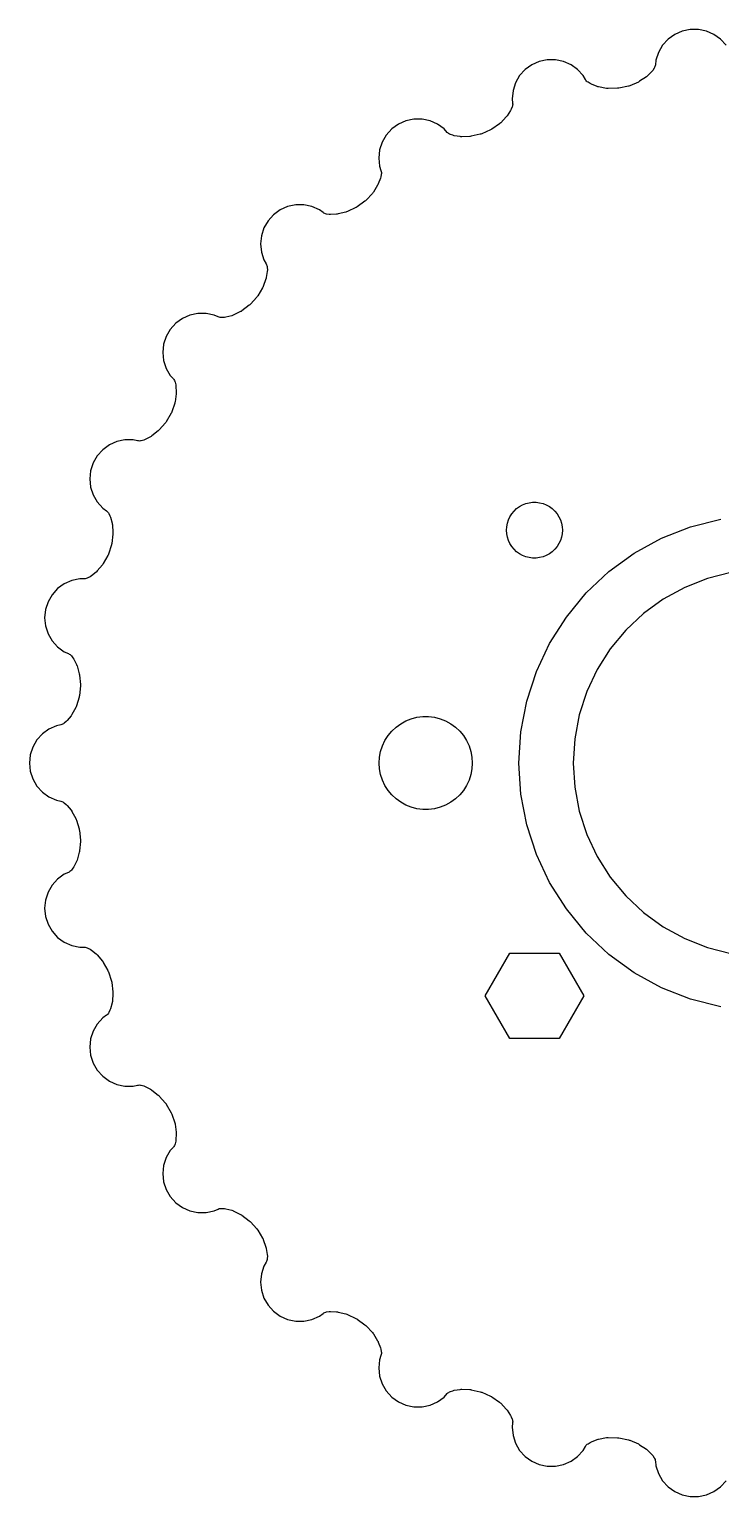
# Model space of a CAD drawing. Header units: metres. Extents: x -48 to 148, y -47 to 47.
# Drawn here: x -47.5 to -3, y -47.3 to 47.3 of the extents above; entities that cross this region are included whole.
import ezdxf

# ---------------------------------------------------------------- set-up
doc = ezdxf.new("R2010")
doc.units = ezdxf.units.M

msp = doc.modelspace()

# ---------------------------------------------------------------- linework, layer by layer
for p, q in [((-4.96791, 47.2669), (-5.48477, 47.157)), ((-4.43961, 47.2669), (-4.96791, 47.2669)), ((-3.92285, 47.157), (-4.43961, 47.2669)), ((-6.39485, 46.6315), (-6.74834, 46.239)), ((-5.96735, 46.9422), (-6.39485, 46.6315)), ((-5.48477, 47.157), (-5.96735, 46.9422)), ((-3.44017, 46.9421), (-3.92285, 47.157)), ((-3.01273, 46.6316), (-3.44017, 46.9421)), ((-2.65918, 46.2389), (-3.01273, 46.6316)), ((-7.01254, 45.7814), (-7.1758, 45.2789)), ((-6.74834, 46.239), (-7.01254, 45.7814)), ((-15.5968, 44.6756), (-15.9503, 44.283)), ((-15.1693, 44.9862), (-15.5968, 44.6756)), ((-14.6867, 45.2011), (-15.1693, 44.9862)), ((-14.1699, 45.3109), (-14.6867, 45.2011)), ((-13.6416, 45.3109), (-14.1699, 45.3109)), ((-13.1248, 45.2011), (-13.6416, 45.3109)), ((-12.6421, 44.9862), (-13.1248, 45.2011)), ((-12.2147, 44.6757), (-12.6421, 44.9862)), ((-11.8612, 44.283), (-12.2147, 44.6757)), ((-7.44008, 44.5519), (-7.71741, 44.2722)), ((-7.38057, 44.6245), (-7.44008, 44.5519)), ((-7.28909, 44.7602), (-7.38057, 44.6245)), ((-7.26059, 44.808), (-7.28909, 44.7602)), ((-7.23505, 44.8654), (-7.26059, 44.808)), ((-7.2169, 44.9255), (-7.23505, 44.8654)), ((-7.20644, 44.9874), (-7.2169, 44.9255)), ((-7.1758, 45.2789), (-7.20644, 44.9874)), ((-16.2145, 43.8254), (-16.3778, 43.323)), ((-15.9503, 44.283), (-16.2145, 43.8254)), ((-11.7146, 44.0292), (-11.8612, 44.283)), ((-11.6841, 43.9826), (-11.7146, 44.0292)), ((-11.6438, 43.9345), (-11.6841, 43.9826)), ((-11.5977, 43.8918), (-11.6438, 43.9345)), ((-11.5467, 43.8552), (-11.5977, 43.8918)), ((-11.4079, 43.7684), (-11.5467, 43.8552)), ((-11.324, 43.7264), (-11.4079, 43.7684)), ((-10.9569, 43.5836), (-11.324, 43.7264)), ((-10.9253, 43.5726), (-10.9569, 43.5836)), ((-10.8643, 43.5576), (-10.9253, 43.5726)), ((-10.3521, 43.4653), (-10.8643, 43.5576)), ((-8.94951, 43.6075), (-9.56094, 43.4775)), ((-8.91635, 43.6157), (-8.94951, 43.6075)), ((-8.85718, 43.6367), (-8.91635, 43.6157)), ((-8.30658, 43.8717), (-8.85718, 43.6367)), ((-8.27576, 43.8861), (-8.30658, 43.8717)), ((-8.22171, 43.9181), (-8.27576, 43.8861)), ((-7.79134, 44.2108), (-8.22171, 43.9181)), ((-7.76433, 44.2305), (-7.79134, 44.2108)), ((-7.71741, 44.2722), (-7.76433, 44.2305)), ((-16.3778, 43.323), (-16.433, 42.7975)), ((-16.433, 42.7975), (-16.4024, 42.506)), ((-10.3185, 43.4604), (-10.3521, 43.4653)), ((-10.2558, 43.4574), (-10.3185, 43.4604)), ((-9.65721, 43.4666), (-10.2558, 43.4574)), ((-9.62306, 43.4683), (-9.65721, 43.4666)), ((-9.56094, 43.4775), (-9.62306, 43.4683)), ((-16.813, 41.6248), (-17.1731, 41.249)), ((-16.7907, 41.6496), (-16.813, 41.6248)), ((-16.7535, 41.7002), (-16.7907, 41.6496)), ((-16.5404, 42.0315), (-16.7535, 41.7002)), ((-16.4973, 42.1148), (-16.5404, 42.0315)), ((-16.436, 42.2665), (-16.4973, 42.1148)), ((-16.418, 42.3193), (-16.436, 42.2665)), ((-16.405, 42.3807), (-16.418, 42.3193)), ((-16.3997, 42.4433), (-16.405, 42.3807)), ((-16.4024, 42.506), (-16.3997, 42.4433)), ((-24.191, 40.8493), (-24.5446, 40.4566)), ((-23.7636, 41.1598), (-24.191, 40.8493)), ((-23.281, 41.3747), (-23.7636, 41.1598)), ((-22.7642, 41.4845), (-23.281, 41.3747)), ((-22.2358, 41.4845), (-22.7642, 41.4845)), ((-21.719, 41.3747), (-22.2358, 41.4845)), ((-21.2364, 41.1598), (-21.719, 41.3747)), ((-20.809, 40.8493), (-21.2364, 41.1598)), ((-20.6128, 40.6314), (-20.809, 40.8493)), ((-17.8204, 40.7938), (-18.3915, 40.5396)), ((-17.7897, 40.8088), (-17.8204, 40.7938)), ((-17.7362, 40.8416), (-17.7897, 40.8088)), ((-17.2465, 41.186), (-17.7362, 40.8416)), ((-17.2193, 41.2065), (-17.2465, 41.186)), ((-17.1731, 41.249), (-17.2193, 41.2065)), ((-24.8087, 39.9991), (-24.972, 39.4966)), ((-24.5446, 40.4566), (-24.8087, 39.9991)), ((-20.5733, 40.5921), (-20.6128, 40.6314)), ((-20.5238, 40.5535), (-20.5733, 40.5921)), ((-20.4699, 40.5213), (-20.5238, 40.5535)), ((-20.4123, 40.4962), (-20.4699, 40.5213)), ((-20.2585, 40.4402), (-20.4123, 40.4962)), ((-20.1678, 40.4165), (-20.2585, 40.4402)), ((-19.779, 40.3532), (-20.1678, 40.4165)), ((-19.7458, 40.3489), (-19.779, 40.3532)), ((-19.6831, 40.3469), (-19.7458, 40.3489)), ((-19.1629, 40.3631), (-19.6831, 40.3469)), ((-19.129, 40.3653), (-19.1629, 40.3631)), ((-19.067, 40.3755), (-19.129, 40.3653)), ((-18.4834, 40.5089), (-19.067, 40.3755)), ((-18.4503, 40.5177), (-18.4834, 40.5089)), ((-18.3915, 40.5396), (-18.4503, 40.5177)), ((-24.972, 39.4966), (-25.0272, 38.9711)), ((-25.0272, 38.9711), (-24.972, 38.4457)), ((-24.972, 38.4457), (-24.8814, 38.1669)), ((-24.8645, 37.9257), (-24.8929, 37.7645)), ((-24.8814, 38.1669), (-24.8658, 38.1061)), ((-24.8658, 38.1061), (-24.8579, 38.0438)), ((-24.8579, 37.981), (-24.8645, 37.9257)), ((-24.8579, 38.0438), (-24.8579, 37.981)), ((-25.0999, 37.2195), (-25.374, 36.7771)), ((-25.0832, 37.2485), (-25.0999, 37.2195)), ((-25.0573, 37.3057), (-25.0832, 37.2485)), ((-24.9178, 37.6741), (-25.0573, 37.3057)), ((-24.8929, 37.7645), (-24.9178, 37.6741)), ((-30.375, 35.9549), (-30.8918, 35.845)), ((-29.8467, 35.9549), (-30.375, 35.9549)), ((-29.3299, 35.8451), (-29.8467, 35.9549)), ((-25.9125, 36.1973), (-26.4182, 35.8299)), ((-25.8856, 36.2183), (-25.9125, 36.1973)), ((-25.8401, 36.2616), (-25.8856, 36.2183)), ((-25.4327, 36.7002), (-25.8401, 36.2616)), ((-25.4104, 36.7259), (-25.4327, 36.7002)), ((-25.374, 36.7771), (-25.4104, 36.7259)), ((-31.8019, 35.3196), (-32.1555, 34.927)), ((-31.3745, 35.6301), (-31.8019, 35.3196)), ((-30.8918, 35.845), (-31.3745, 35.6301)), ((-28.8472, 35.6301), (-29.3299, 35.8451)), ((-28.6101, 35.4579), (-28.8472, 35.6301)), ((-28.5633, 35.4277), (-28.6101, 35.4579)), ((-28.5069, 35.4001), (-28.5633, 35.4277)), ((-28.4474, 35.3799), (-28.5069, 35.4001)), ((-28.3859, 35.3673), (-28.4474, 35.3799)), ((-28.2238, 35.3445), (-28.3859, 35.3673)), ((-28.1301, 35.3401), (-28.2238, 35.3445)), ((-27.7367, 35.3591), (-28.1301, 35.3401)), ((-27.7033, 35.3618), (-27.7367, 35.3591)), ((-27.6415, 35.3729), (-27.7033, 35.3618)), ((-27.1361, 35.4969), (-27.6415, 35.3729)), ((-27.1034, 35.5061), (-27.1361, 35.4969)), ((-27.0449, 35.5289), (-27.1034, 35.5061)), ((-26.5018, 35.7808), (-27.0449, 35.5289)), ((-26.4713, 35.7962), (-26.5018, 35.7808)), ((-26.4182, 35.8299), (-26.4713, 35.7962)), ((-32.4196, 34.4694), (-32.5829, 33.967)), ((-32.1555, 34.927), (-32.4196, 34.4694)), ((-32.5829, 33.967), (-32.6381, 33.4415)), ((-32.6381, 33.4415), (-32.5829, 32.916)), ((-32.5829, 32.916), (-32.4196, 32.4136)), ((-32.4196, 32.4136), (-32.2731, 32.1597)), ((-32.2731, 32.1597), (-32.2451, 32.1035)), ((-32.2795, 31.2194), (-32.2898, 31.1876)), ((-32.2661, 31.2808), (-32.2795, 31.2194)), ((-32.2061, 31.6701), (-32.2661, 31.2808)), ((-32.2451, 32.1035), (-32.2245, 32.0442)), ((-32.2245, 32.0442), (-32.2114, 31.9828)), ((-32.2114, 31.9828), (-32.2064, 31.9273)), ((-32.2064, 31.9273), (-32.2006, 31.7637)), ((-32.2006, 31.7637), (-32.2061, 31.6701)), ((-32.5073, 30.6105), (-32.8146, 30.0967)), ((-32.4908, 30.6403), (-32.5073, 30.6105)), ((-32.4659, 30.6979), (-32.4908, 30.6403)), ((-32.2898, 31.1876), (-32.4659, 30.6979)), ((-33.3619, 29.4889), (-33.8407, 29.1296)), ((-33.3353, 29.5103), (-33.3619, 29.4889)), ((-33.2904, 29.5542), (-33.3353, 29.5103)), ((-32.8721, 30.0188), (-33.2904, 29.5542)), ((-32.8502, 30.0449), (-32.8721, 30.0188)), ((-32.8146, 30.0967), (-32.8502, 30.0449)), ((-37.6694, 28.639), (-38.0969, 28.3284)), ((-37.1867, 28.8539), (-37.6694, 28.639)), ((-36.6699, 28.9637), (-37.1867, 28.8539)), ((-36.1416, 28.9637), (-36.6699, 28.9637)), ((-35.6248, 28.8539), (-36.1416, 28.9637)), ((-35.357, 28.7346), (-35.6248, 28.8539)), ((-35.3049, 28.7149), (-35.357, 28.7346)), ((-35.244, 28.6997), (-35.3049, 28.7149)), ((-35.1817, 28.6922), (-35.244, 28.6997)), ((-35.1189, 28.6926), (-35.1817, 28.6922)), ((-34.9556, 28.704), (-35.1189, 28.6926)), ((-34.8631, 28.7193), (-34.9556, 28.704)), ((-34.4821, 28.8196), (-34.8631, 28.7193)), ((-34.4501, 28.8292), (-34.4821, 28.8196)), ((-34.3919, 28.8529), (-34.4501, 28.8292)), ((-33.9233, 29.0793), (-34.3919, 28.8529)), ((-33.8932, 29.0951), (-33.9233, 29.0793)), ((-33.8407, 29.1296), (-33.8932, 29.0951)), ((-38.7145, 27.4783), (-38.8778, 26.9758)), ((-38.4503, 27.9358), (-38.7145, 27.4783)), ((-38.0969, 28.3284), (-38.4503, 27.9358)), ((-38.8778, 26.9758), (-38.933, 26.4503)), ((-38.933, 26.4503), (-38.8778, 25.9249)), ((-38.8778, 25.9249), (-38.7145, 25.4224)), ((-38.7145, 25.4224), (-38.4503, 24.9649)), ((-38.4503, 24.9649), (-38.2542, 24.747)), ((-38.2542, 24.747), (-38.2152, 24.6978)), ((-38.2152, 24.6978), (-38.1827, 24.6441)), ((-38.1827, 24.6441), (-38.1571, 24.5867)), ((-38.1571, 24.5867), (-38.1406, 24.5335)), ((-38.1406, 24.5335), (-38.101, 24.3747)), ((-38.0684, 23.7927), (-38.1389, 23.277)), ((-38.101, 24.3747), (-38.0869, 24.282)), ((-38.0869, 24.282), (-38.0646, 23.8887)), ((-38.065, 23.8259), (-38.0684, 23.7927)), ((-38.0646, 23.8887), (-38.065, 23.8259)), ((-38.1612, 23.1829), (-38.355, 22.6165)), ((-38.1513, 23.2155), (-38.1612, 23.1829)), ((-38.1389, 23.277), (-38.1513, 23.2155)), ((-38.7639, 21.9081), (-39.1576, 21.4571)), ((-38.7423, 21.9346), (-38.7639, 21.9081)), ((-38.7076, 21.9869), (-38.7423, 21.9346)), ((-38.3951, 22.5283), (-38.7076, 21.9869)), ((-38.379, 22.5585), (-38.3951, 22.5283)), ((-38.355, 22.6165), (-38.379, 22.5585)), ((-41.3737, 20.8165), (-41.8905, 20.7067)), ((-40.8454, 20.8165), (-41.3737, 20.8165)), ((-40.5587, 20.7556), (-40.8454, 20.8165)), ((-40.1596, 20.8091), (-40.317, 20.764)), ((-40.0723, 20.8433), (-40.1596, 20.8091)), ((-39.7205, 21.0206), (-40.0723, 20.8433)), ((-39.6912, 21.0366), (-39.7205, 21.0206)), ((-39.6393, 21.0719), (-39.6912, 21.0366)), ((-39.2279, 21.3908), (-39.6393, 21.0719)), ((-39.2018, 21.4125), (-39.2279, 21.3908)), ((-39.1576, 21.4571), (-39.2018, 21.4125)), ((-42.8006, 20.1812), (-43.1541, 19.7885)), ((-42.3731, 20.4918), (-42.8006, 20.1812)), ((-41.8905, 20.7067), (-42.3731, 20.4918)), ((-40.5036, 20.7471), (-40.5587, 20.7556)), ((-40.4408, 20.7449), (-40.5036, 20.7471)), ((-40.3783, 20.7505), (-40.4408, 20.7449)), ((-40.317, 20.764), (-40.3783, 20.7505)), ((-43.4183, 19.3311), (-43.5815, 18.8286)), ((-43.1541, 19.7885), (-43.4183, 19.3311)), ((-43.5815, 18.8286), (-43.6368, 18.3031)), ((-43.6368, 18.3031), (-43.5815, 17.7777)), ((-43.5815, 17.7777), (-43.4183, 17.2752)), ((-43.4183, 17.2752), (-43.1541, 16.8177)), ((-43.1541, 16.8177), (-42.8006, 16.425)), ((-42.8006, 16.425), (-42.5634, 16.2528)), ((-42.5634, 16.2528), (-42.5151, 16.2127)), ((-42.5151, 16.2127), (-42.4721, 16.167)), ((-42.4721, 16.167), (-42.4352, 16.1162)), ((-42.4352, 16.1162), (-42.408, 16.0675)), ((-16.4562, 16.058), (-16.3121, 16.2322)), ((-16.3121, 16.2322), (-16.1474, 16.3869)), ((-16.1474, 16.3869), (-15.9645, 16.5198)), ((-15.9645, 16.5198), (-15.7664, 16.6287)), ((-15.7664, 16.6287), (-15.5562, 16.7119)), ((-15.5562, 16.7119), (-15.3373, 16.7681)), ((-15.3373, 16.7681), (-15.113, 16.7964)), ((-15.113, 16.7964), (-14.887, 16.7964)), ((-14.887, 16.7964), (-14.6627, 16.7681)), ((-14.6627, 16.7681), (-14.4438, 16.7119)), ((-14.4438, 16.7119), (-14.2336, 16.6287)), ((-14.2336, 16.6287), (-14.0355, 16.5198)), ((-14.0355, 16.5198), (-13.8526, 16.3869)), ((-13.8526, 16.3869), (-13.6879, 16.2322)), ((-13.6879, 16.2322), (-13.5438, 16.058)), ((-42.408, 16.0675), (-42.3362, 15.9204)), ((-42.3362, 15.9204), (-42.3031, 15.8326)), ((-42.3031, 15.8326), (-42.1996, 15.4526)), ((-42.1996, 15.4526), (-42.1869, 15.3911)), ((-42.1869, 15.3911), (-42.1833, 15.3579)), ((-42.1833, 15.3579), (-42.1451, 14.8389)), ((-16.8, 15), (-16.7858, 15.2256)), ((-16.7858, 15.2256), (-16.7434, 15.4476)), ((-16.7434, 15.4476), (-16.6736, 15.6626)), ((-16.6736, 15.6626), (-16.5773, 15.8671)), ((-16.5773, 15.8671), (-16.4562, 16.058)), ((-13.5438, 16.058), (-13.4226, 15.8671)), ((-13.4226, 15.8671), (-13.3264, 15.6626)), ((-13.3264, 15.6626), (-13.2565, 15.4476)), ((-13.2565, 15.4476), (-13.2142, 15.2256)), ((-13.2142, 15.2256), (-13.2, 15)), ((-6.81245, 14.4772), (-4.94426, 15.2169)), ((-4.94426, 15.2169), (-2.99809, 15.7166)), ((-42.1473, 14.7422), (-42.2191, 14.1478)), ((-42.1444, 14.7761), (-42.1473, 14.7422)), ((-42.1451, 14.8389), (-42.1444, 14.7761)), ((-16.7858, 14.7744), (-16.8, 15)), ((-16.7434, 14.5524), (-16.7858, 14.7744)), ((-16.6736, 14.3374), (-16.7434, 14.5524)), ((-16.5773, 14.1328), (-16.6736, 14.3374)), ((-13.3264, 14.3374), (-13.4226, 14.1328)), ((-13.2565, 14.5524), (-13.3264, 14.3374)), ((-13.2142, 14.7744), (-13.2565, 14.5524)), ((-13.2, 15), (-13.2142, 14.7744)), ((-8.57323, 13.5092), (-6.81245, 14.4772)), ((-42.4718, 13.3699), (-42.7631, 12.8469)), ((-42.4562, 13.4003), (-42.4718, 13.3699)), ((-42.4331, 13.4587), (-42.4562, 13.4003)), ((-42.2399, 14.0532), (-42.4331, 13.4587)), ((-42.2305, 14.0861), (-42.2399, 14.0532)), ((-42.2191, 14.1478), (-42.2305, 14.0861)), ((-16.4562, 13.942), (-16.5773, 14.1328)), ((-16.3121, 13.7678), (-16.4562, 13.942)), ((-16.1474, 13.6131), (-16.3121, 13.7678)), ((-15.9645, 13.4802), (-16.1474, 13.6131)), ((-15.7664, 13.3713), (-15.9645, 13.4802)), ((-15.5562, 13.2881), (-15.7664, 13.3713)), ((-15.3373, 13.2319), (-15.5562, 13.2881)), ((-14.4438, 13.2881), (-14.6627, 13.2319)), ((-14.2336, 13.3713), (-14.4438, 13.2881)), ((-14.0355, 13.4802), (-14.2336, 13.3713)), ((-13.8526, 13.6131), (-14.0355, 13.4802)), ((-13.6879, 13.7678), (-13.8526, 13.6131)), ((-13.5438, 13.942), (-13.6879, 13.7678)), ((-13.4226, 14.1328), (-13.5438, 13.942)), ((-10.1988, 12.3282), (-8.57323, 13.5092)), ((-43.223, 12.3029), (-43.5302, 12.0563)), ((-43.1976, 12.3247), (-43.223, 12.3029)), ((-43.1541, 12.37), (-43.1976, 12.3247)), ((-42.8181, 12.7674), (-43.1541, 12.37)), ((-42.797, 12.7941), (-42.8181, 12.7674)), ((-42.7631, 12.8469), (-42.797, 12.7941)), ((-15.113, 13.2036), (-15.3373, 13.2319)), ((-14.887, 13.2036), (-15.113, 13.2036)), ((-14.6627, 13.2319), (-14.887, 13.2036)), ((-11.6635, 10.9527), (-10.1988, 12.3282)), ((-45.2802, 11.5447), (-45.7077, 11.2341)), ((-44.7976, 11.7596), (-45.2802, 11.5447)), ((-44.2808, 11.8694), (-44.7976, 11.7596)), ((-43.9877, 11.8694), (-44.2808, 11.8694)), ((-43.9321, 11.8725), (-43.9877, 11.8694)), ((-43.8702, 11.8834), (-43.9321, 11.8725)), ((-43.8102, 11.902), (-43.8702, 11.8834)), ((-43.7531, 11.9279), (-43.8102, 11.902)), ((-43.6085, 12.0047), (-43.7531, 11.9279)), ((-43.5302, 12.0563), (-43.6085, 12.0047)), ((-3.8627, 11.8882), (-5.32224, 11.3103)), ((-2.34225, 12.2786), (-3.8627, 11.8882)), ((-46.0612, 10.8414), (-46.3254, 10.384)), ((-45.7077, 11.2341), (-46.0612, 10.8414)), ((-12.9443, 9.40456), (-11.6635, 10.9527)), ((-6.69783, 10.5541), (-7.96779, 9.63141)), ((-5.32224, 11.3103), (-6.69783, 10.5541)), ((-46.4886, 9.88148), (-46.5439, 9.35603)), ((-46.3254, 10.384), (-46.4886, 9.88148)), ((-7.96779, 9.63141), (-9.11211, 8.55682)), ((-46.5439, 9.35603), (-46.4886, 8.83052)), ((-46.4886, 8.83052), (-46.3254, 8.32811)), ((-14.0209, 7.70805), (-12.9443, 9.40456)), ((-9.11211, 8.55682), (-10.1127, 7.34731)), ((-46.3254, 8.32811), (-46.0612, 7.87056)), ((-46.0612, 7.87056), (-45.7077, 7.47789)), ((-14.8764, 5.88998), (-14.0209, 7.70805)), ((-45.7077, 7.47789), (-45.2803, 7.16737)), ((-45.2803, 7.16737), (-45.0125, 7.04814)), ((-45.0125, 7.04814), (-44.9568, 7.01906)), ((-44.9568, 7.01906), (-44.9053, 6.98322)), ((-44.9053, 6.98322), (-44.8586, 6.94121)), ((-44.8586, 6.94121), (-44.8219, 6.89932)), ((-44.8219, 6.89932), (-44.7211, 6.77039)), ((-44.7211, 6.77039), (-44.6705, 6.69133)), ((-44.6705, 6.69133), (-44.4902, 6.34113)), ((-10.1127, 7.34731), (-10.9538, 6.02191)), ((-44.4902, 6.34113), (-44.465, 6.2836)), ((-44.465, 6.2836), (-44.4546, 6.25186)), ((-44.4546, 6.25186), (-44.3093, 5.75212)), ((-44.3093, 5.75212), (-44.2955, 5.69084)), ((-44.2955, 5.69084), (-44.2914, 5.65707)), ((-15.4973, 3.97903), (-14.8764, 5.88998)), ((-10.9538, 6.02191), (-11.6222, 4.60155)), ((-44.2387, 4.96396), (-44.304, 4.34227)), ((-44.2914, 5.65707), (-44.238, 5.06081)), ((-44.2363, 4.99805), (-44.2387, 4.96396)), ((-44.238, 5.06081), (-44.2363, 4.99805)), ((-44.3235, 4.24736), (-44.4997, 3.67523)), ((-44.3145, 4.28036), (-44.3235, 4.24736)), ((-44.304, 4.34227), (-44.3145, 4.28036)), ((-15.8738, 2.00533), (-15.4973, 3.97903)), ((-11.6222, 4.60155), (-12.1073, 3.10861)), ((-44.8363, 3.04747), (-45.0856, 2.74242)), ((-44.8161, 3.07405), (-44.8363, 3.04747)), ((-44.783, 3.12741), (-44.8161, 3.07405)), ((-44.5369, 3.58601), (-44.783, 3.12741)), ((-44.5219, 3.6165), (-44.5369, 3.58601)), ((-44.4997, 3.67523), (-44.5219, 3.6165)), ((-23.2773, 2.71448), (-22.927, 2.85316)), ((-22.927, 2.85316), (-22.5621, 2.94685)), ((-22.5621, 2.94685), (-22.1884, 2.99408)), ((-22.1884, 2.99408), (-21.8116, 2.99408)), ((-21.8116, 2.99408), (-21.4379, 2.94685)), ((-21.4379, 2.94685), (-21.0729, 2.85316)), ((-21.0729, 2.85316), (-20.7227, 2.71448)), ((-12.1073, 3.10861), (-12.4014, 1.56665)), ((-46.2636, 2.18867), (-46.691, 1.87811)), ((-45.781, 2.40355), (-46.2636, 2.18867)), ((-45.4942, 2.46449), (-45.781, 2.40355)), ((-45.4405, 2.4791), (-45.4942, 2.46449)), ((-45.3823, 2.50259), (-45.4405, 2.4791)), ((-45.3274, 2.53322), (-45.3823, 2.50259)), ((-45.2769, 2.57047), (-45.3274, 2.53322)), ((-45.1515, 2.67564), (-45.2769, 2.57047)), ((-45.0856, 2.74242), (-45.1515, 2.67564)), ((-24.427, 1.76335), (-24.1869, 2.05363)), ((-24.1869, 2.05363), (-23.9123, 2.31154)), ((-23.9123, 2.31154), (-23.6075, 2.53297)), ((-23.6075, 2.53297), (-23.2773, 2.71448)), ((-20.7227, 2.71448), (-20.3925, 2.53297)), ((-20.3925, 2.53297), (-20.0877, 2.31154)), ((-20.0877, 2.31154), (-19.8131, 2.05363)), ((-19.8131, 2.05363), (-19.5729, 1.76335)), ((-16, 0), (-15.8738, 2.00533)), ((-47.3088, 1.02791), (-47.472, 0.52541)), ((-47.0446, 1.48544), (-47.3088, 1.02791)), ((-46.691, 1.87811), (-47.0446, 1.48544)), ((-24.9057, 0.74606), (-24.7893, 1.10437)), ((-24.7893, 1.10437), (-24.6289, 1.44525)), ((-24.6289, 1.44525), (-24.427, 1.76335)), ((-19.5729, 1.76335), (-19.3711, 1.44525)), ((-19.3711, 1.44525), (-19.2107, 1.10437)), ((-19.2107, 1.10437), (-19.0942, 0.74606)), ((-12.4014, 1.56665), (-12.5, 0)), ((-47.472, 0.52541), (-47.5273, 0)), ((-47.5273, 0), (-47.472, -0.52541)), ((-25, 0), (-24.9763, 0.37599)), ((-24.9763, -0.37599), (-25, 0)), ((-24.9763, 0.37599), (-24.9057, 0.74606)), ((-19.0942, 0.74606), (-19.0237, 0.37599)), ((-19.0237, 0.37599), (-19, 0)), ((-19, 0), (-19.0237, -0.37599)), ((-15.8738, -2.00533), (-16, 0)), ((-12.5, 0), (-12.4014, -1.56665)), ((-47.472, -0.52541), (-47.3088, -1.02791)), ((-24.9057, -0.74606), (-24.9763, -0.37599)), ((-24.7893, -1.10437), (-24.9057, -0.74606)), ((-19.0942, -0.74606), (-19.2107, -1.10437)), ((-19.0237, -0.37599), (-19.0942, -0.74606)), ((-47.3088, -1.02791), (-47.0446, -1.48544)), ((-47.0446, -1.48544), (-46.691, -1.87811)), ((-46.691, -1.87811), (-46.2636, -2.18867)), ((-24.6289, -1.44525), (-24.7893, -1.10437)), ((-24.427, -1.76335), (-24.6289, -1.44525)), ((-24.1869, -2.05363), (-24.427, -1.76335)), ((-19.5729, -1.76335), (-19.8131, -2.05363)), ((-19.3711, -1.44525), (-19.5729, -1.76335)), ((-19.2107, -1.10437), (-19.3711, -1.44525)), ((-12.4014, -1.56665), (-12.1073, -3.10861)), ((-46.2636, -2.18867), (-45.781, -2.40355)), ((-45.781, -2.40355), (-45.4942, -2.46449)), ((-45.4942, -2.46449), (-45.4338, -2.48138)), ((-45.4338, -2.48138), (-45.3759, -2.50571)), ((-45.3759, -2.50571), (-45.3215, -2.53711)), ((-45.3215, -2.53711), (-45.2769, -2.57047)), ((-45.2769, -2.57047), (-45.1515, -2.67563)), ((-45.1515, -2.67563), (-45.0856, -2.7424)), ((-45.0856, -2.7424), (-44.8364, -3.04745)), ((-23.9123, -2.31154), (-24.1869, -2.05363)), ((-23.6075, -2.53297), (-23.9123, -2.31154)), ((-23.2773, -2.71448), (-23.6075, -2.53297)), ((-22.927, -2.85316), (-23.2773, -2.71448)), ((-20.7227, -2.71448), (-21.0729, -2.85316)), ((-20.3925, -2.53297), (-20.7227, -2.71448)), ((-20.0877, -2.31154), (-20.3925, -2.53297)), ((-19.8131, -2.05363), (-20.0877, -2.31154)), ((-15.4973, -3.97903), (-15.8738, -2.00533)), ((-44.8364, -3.04745), (-44.7998, -3.09848)), ((-44.7998, -3.09848), (-44.783, -3.1274)), ((-44.783, -3.1274), (-44.5369, -3.586)), ((-44.5369, -3.586), (-44.5108, -3.64308)), ((-44.5108, -3.64308), (-44.4997, -3.67523)), ((-44.4997, -3.67523), (-44.3235, -4.24738)), ((-22.5621, -2.94685), (-22.927, -2.85316)), ((-22.1884, -2.99408), (-22.5621, -2.94685)), ((-21.8116, -2.99408), (-22.1884, -2.99408)), ((-21.4379, -2.94685), (-21.8116, -2.99408)), ((-21.0729, -2.85316), (-21.4379, -2.94685)), ((-12.1073, -3.10861), (-11.6222, -4.60155)), ((-44.3235, -4.24738), (-44.3088, -4.30843)), ((-44.3088, -4.30843), (-44.3041, -4.34225)), ((-44.3041, -4.34225), (-44.2387, -4.96393)), ((-14.8764, -5.88998), (-15.4973, -3.97903)), ((-11.6222, -4.60155), (-10.9538, -6.02191)), ((-44.2914, -5.65707), (-44.3009, -5.71915)), ((-44.238, -5.06081), (-44.2914, -5.65707)), ((-44.2387, -4.96393), (-44.2361, -5.02667)), ((-44.2361, -5.02667), (-44.238, -5.06081)), ((-44.4902, -6.34113), (-44.6705, -6.69133)), ((-44.4759, -6.3109), (-44.4902, -6.34113)), ((-44.4546, -6.25183), (-44.4759, -6.3109)), ((-44.3093, -5.75209), (-44.4546, -6.25183)), ((-44.3009, -5.71915), (-44.3093, -5.75209)), ((-14.0209, -7.70805), (-14.8764, -5.88998)), ((-10.9538, -6.02191), (-10.1127, -7.34731)), ((-45.7077, -7.47789), (-46.0612, -7.87056)), ((-45.2803, -7.16736), (-45.7077, -7.47789)), ((-45.0125, -7.04814), (-45.2803, -7.16736)), ((-44.9629, -7.02269), (-45.0125, -7.04814)), ((-44.9109, -6.98759), (-44.9629, -7.02269)), ((-44.8636, -6.94624), (-44.9109, -6.98759)), ((-44.8219, -6.89929), (-44.8636, -6.94624)), ((-44.7211, -6.77034), (-44.8219, -6.89929)), ((-44.6705, -6.69133), (-44.7211, -6.77034)), ((-10.1127, -7.34731), (-9.11211, -8.55682)), ((-46.3254, -8.32811), (-46.4886, -8.83052)), ((-46.0612, -7.87056), (-46.3254, -8.32811)), ((-12.9443, -9.40456), (-14.0209, -7.70805)), ((-46.4886, -8.83052), (-46.5439, -9.35605)), ((-46.5439, -9.35605), (-46.4886, -9.88148)), ((-11.6635, -10.9527), (-12.9443, -9.40456)), ((-9.11211, -8.55682), (-7.96779, -9.63141)), ((-46.4886, -9.88148), (-46.3254, -10.384)), ((-46.3254, -10.384), (-46.0612, -10.8414)), ((-7.96779, -9.63141), (-6.69783, -10.5541)), ((-46.0612, -10.8414), (-45.7077, -11.2341)), ((-45.7077, -11.2341), (-45.2802, -11.5447)), ((-10.1988, -12.3282), (-11.6635, -10.9527)), ((-6.69783, -10.5541), (-5.32224, -11.3103)), ((-5.32224, -11.3103), (-3.8627, -11.8882)), ((-45.2802, -11.5447), (-44.7976, -11.7596)), ((-44.7976, -11.7596), (-44.2808, -11.8694)), ((-44.2808, -11.8694), (-43.9877, -11.8694)), ((-43.9877, -11.8694), (-43.925, -11.8734)), ((-43.925, -11.8734), (-43.8633, -11.8851)), ((-43.8633, -11.8851), (-43.8036, -11.9045)), ((-43.8036, -11.9045), (-43.753, -11.9279)), ((-43.753, -11.9279), (-43.6085, -12.0047)), ((-43.6085, -12.0047), (-43.5302, -12.0563)), ((-43.5302, -12.0563), (-43.223, -12.3029)), ((-18.1735, -15), (-16.5867, -12.2517)), ((-16.5867, -12.2517), (-13.4133, -12.2517)), ((-13.4133, -12.2517), (-11.8265, -15)), ((-3.8627, -11.8882), (-2.34225, -12.2786)), ((-43.223, -12.3029), (-43.1766, -12.3452)), ((-43.1766, -12.3452), (-43.1541, -12.3699)), ((-43.1541, -12.3699), (-42.8181, -12.7674)), ((-42.8181, -12.7674), (-42.7807, -12.8178)), ((-42.7807, -12.8178), (-42.7631, -12.8469)), ((-42.7631, -12.8469), (-42.4718, -13.3699)), ((-8.57323, -13.5092), (-10.1988, -12.3282)), ((-42.4718, -13.3699), (-42.4448, -13.4266)), ((-42.4448, -13.4266), (-42.4331, -13.4587)), ((-42.4331, -13.4587), (-42.2399, -14.0532)), ((-42.2399, -14.0532), (-42.2243, -14.114)), ((-42.2243, -14.114), (-42.2191, -14.1478)), ((-42.2191, -14.1478), (-42.1473, -14.7421)), ((-6.81245, -14.4772), (-8.57323, -13.5092)), ((-42.1451, -14.8388), (-42.1833, -15.3578)), ((-42.1473, -14.7421), (-42.1437, -14.8048)), ((-42.1437, -14.8048), (-42.1451, -14.8388)), ((-16.5867, -17.7483), (-18.1735, -15)), ((-11.8265, -15), (-13.4133, -17.7483)), ((-4.94426, -15.2169), (-6.81245, -14.4772)), ((-42.408, -16.0675), (-42.439, -16.1221)), ((-42.3362, -15.9204), (-42.408, -16.0675)), ((-42.3031, -15.8326), (-42.3362, -15.9204)), ((-42.1996, -15.4526), (-42.3031, -15.8326)), ((-42.1918, -15.42), (-42.1996, -15.4526)), ((-42.1833, -15.3578), (-42.1918, -15.42)), ((-2.99809, -15.7166), (-4.94426, -15.2169)), ((-43.1541, -16.8177), (-43.4183, -17.2752)), ((-42.8006, -16.425), (-43.1541, -16.8177)), ((-42.5634, -16.2527), (-42.8006, -16.425)), ((-42.5203, -16.2175), (-42.5634, -16.2527)), ((-42.4766, -16.1724), (-42.5203, -16.2175)), ((-42.439, -16.1221), (-42.4766, -16.1724)), ((-43.5815, -17.7777), (-43.6368, -18.3031)), ((-43.4183, -17.2752), (-43.5815, -17.7777)), ((-13.4133, -17.7483), (-16.5867, -17.7483)), ((-43.6368, -18.3031), (-43.5815, -18.8286)), ((-43.5815, -18.8286), (-43.4183, -19.3311)), ((-43.4183, -19.3311), (-43.1541, -19.7885)), ((-43.1541, -19.7885), (-42.8006, -20.1812)), ((-42.8006, -20.1812), (-42.3731, -20.4918)), ((-42.3731, -20.4918), (-41.8905, -20.7067)), ((-41.8905, -20.7067), (-41.3737, -20.8165)), ((-40.8454, -20.8165), (-40.5586, -20.7556)), ((-40.5586, -20.7556), (-40.4965, -20.7464)), ((-40.4965, -20.7464), (-40.4337, -20.7451)), ((-40.4337, -20.7451), (-40.3713, -20.7517)), ((-40.3713, -20.7517), (-40.317, -20.764)), ((-40.317, -20.764), (-40.1597, -20.8091)), ((-41.3737, -20.8165), (-40.8454, -20.8165)), ((-40.1597, -20.8091), (-40.0723, -20.8433)), ((-40.0723, -20.8433), (-39.7205, -21.0206)), ((-39.7205, -21.0206), (-39.6664, -21.0523)), ((-39.6664, -21.0523), (-39.6393, -21.0719)), ((-39.6393, -21.0719), (-39.228, -21.3908)), ((-39.228, -21.3908), (-39.1808, -21.4323)), ((-39.1808, -21.4323), (-39.1576, -21.4571)), ((-39.1576, -21.4571), (-38.7639, -21.9081)), ((-38.7639, -21.9081), (-38.7257, -21.9579)), ((-38.7257, -21.9579), (-38.7076, -21.9869)), ((-38.7076, -21.9869), (-38.3951, -22.5283)), ((-38.3951, -22.5283), (-38.3671, -22.5845)), ((-38.3671, -22.5845), (-38.355, -22.6165)), ((-38.355, -22.6165), (-38.1612, -23.1829)), ((-38.1612, -23.1829), (-38.1447, -23.2435)), ((-38.1447, -23.2435), (-38.1389, -23.277)), ((-38.1389, -23.277), (-38.0684, -23.7926)), ((-38.1407, -24.5336), (-38.1597, -24.5934)), ((-38.101, -24.3747), (-38.1407, -24.5336)), ((-38.0869, -24.282), (-38.101, -24.3747)), ((-38.0646, -23.8887), (-38.0869, -24.282)), ((-38.0684, -23.7926), (-38.0639, -23.8553)), ((-38.0639, -23.8553), (-38.0646, -23.8887)), ((-38.7145, -25.4224), (-38.8778, -25.9249)), ((-38.4503, -24.9649), (-38.7145, -25.4224)), ((-38.2542, -24.747), (-38.4503, -24.9649)), ((-38.2193, -24.7036), (-38.2542, -24.747)), ((-38.186, -24.6504), (-38.2193, -24.7036)), ((-38.1597, -24.5934), (-38.186, -24.6504)), ((-38.8778, -25.9249), (-38.933, -26.4503)), ((-38.933, -26.4503), (-38.8778, -26.9758)), ((-38.8778, -26.9758), (-38.7145, -27.4783)), ((-38.7145, -27.4783), (-38.4503, -27.9358)), ((-38.4503, -27.9358), (-38.0969, -28.3284)), ((-38.0969, -28.3284), (-37.6694, -28.639)), ((-37.6694, -28.639), (-37.1867, -28.8539)), ((-37.1867, -28.8539), (-36.6699, -28.9637)), ((-36.6699, -28.9637), (-36.1416, -28.9637)), ((-36.1416, -28.9637), (-35.6248, -28.8539)), ((-35.6248, -28.8539), (-35.357, -28.7346)), ((-35.357, -28.7346), (-35.2982, -28.7128)), ((-35.2982, -28.7128), (-35.237, -28.6984)), ((-35.237, -28.6984), (-35.1746, -28.6919)), ((-35.1746, -28.6919), (-35.1189, -28.6926)), ((-35.1189, -28.6926), (-34.9556, -28.704)), ((-34.9556, -28.704), (-34.863, -28.7193)), ((-34.863, -28.7193), (-34.4821, -28.8196)), ((-34.4821, -28.8196), (-34.4225, -28.8394)), ((-34.4225, -28.8394), (-34.392, -28.8529)), ((-34.392, -28.8529), (-33.9233, -29.0793)), ((-33.9233, -29.0793), (-33.8686, -29.1101)), ((-33.8686, -29.1101), (-33.8407, -29.1296)), ((-33.8407, -29.1296), (-33.3619, -29.4889)), ((-33.3619, -29.4889), (-33.3141, -29.5296)), ((-33.3141, -29.5296), (-33.2904, -29.5542)), ((-33.2904, -29.5542), (-32.8721, -30.0188)), ((-32.8721, -30.0188), (-32.8331, -30.068)), ((-32.8331, -30.068), (-32.8146, -30.0967)), ((-32.8146, -30.0967), (-32.5073, -30.6105)), ((-32.5073, -30.6105), (-32.4785, -30.6663)), ((-32.4785, -30.6663), (-32.4659, -30.6979)), ((-32.4659, -30.6979), (-32.2898, -31.1876)), ((-32.2898, -31.1876), (-32.2723, -31.2479)), ((-32.2479, -32.11), (-32.2731, -32.1597)), ((-32.2723, -31.2479), (-32.2661, -31.2807)), ((-32.2661, -31.2807), (-32.2061, -31.6701)), ((-32.2264, -32.051), (-32.2479, -32.11)), ((-32.2125, -31.9898), (-32.2264, -32.051)), ((-32.2064, -31.9273), (-32.2125, -31.9898)), ((-32.2006, -31.7637), (-32.2064, -31.9273)), ((-32.2061, -31.6701), (-32.2006, -31.7637)), ((-32.5829, -32.916), (-32.6381, -33.4415)), ((-32.4196, -32.4136), (-32.5829, -32.916)), ((-32.2731, -32.1597), (-32.4196, -32.4136)), ((-32.6381, -33.4415), (-32.5829, -33.967)), ((-32.5829, -33.967), (-32.4196, -34.4694)), ((-32.4196, -34.4694), (-32.1555, -34.927)), ((-32.1555, -34.927), (-31.8019, -35.3196)), ((-31.8019, -35.3196), (-31.3745, -35.6301)), ((-31.3745, -35.6301), (-30.8918, -35.845)), ((-30.8918, -35.845), (-30.375, -35.9549)), ((-29.8467, -35.9549), (-29.3299, -35.8451)), ((-29.3299, -35.8451), (-28.8473, -35.6302)), ((-28.8473, -35.6302), (-28.6101, -35.4579)), ((-28.6101, -35.4579), (-28.5571, -35.4242)), ((-28.5571, -35.4242), (-28.5003, -35.3975)), ((-28.5003, -35.3975), (-28.4405, -35.3781)), ((-28.4405, -35.3781), (-28.3859, -35.3673)), ((-28.3859, -35.3673), (-28.2239, -35.3444)), ((-28.2239, -35.3444), (-28.1301, -35.3401)), ((-28.1301, -35.3401), (-27.7367, -35.3591)), ((-27.7367, -35.3591), (-27.6743, -35.366)), ((-27.6743, -35.366), (-27.6416, -35.3729)), ((-27.6416, -35.3729), (-27.1361, -35.4969)), ((-27.1361, -35.4969), (-27.0762, -35.5156)), ((-27.0762, -35.5156), (-27.0449, -35.5289)), ((-27.0449, -35.5289), (-26.5018, -35.7808)), ((-26.5018, -35.7808), (-26.4466, -35.8108)), ((-26.4466, -35.8108), (-26.4183, -35.8299)), ((-26.4183, -35.8299), (-25.9126, -36.1973)), ((-30.375, -35.9549), (-29.8467, -35.9549)), ((-25.9126, -36.1973), (-25.8642, -36.2373)), ((-25.8642, -36.2373), (-25.8401, -36.2616)), ((-25.8401, -36.2616), (-25.4327, -36.7002)), ((-25.4327, -36.7002), (-25.3929, -36.7488)), ((-25.3929, -36.7488), (-25.374, -36.7771)), ((-25.374, -36.7771), (-25.0999, -37.2195)), ((-25.0999, -37.2195), (-25.0703, -37.2748)), ((-25.0703, -37.2748), (-25.0574, -37.3057)), ((-25.0574, -37.3057), (-24.9178, -37.6741)), ((-24.9178, -37.6741), (-24.8929, -37.7645)), ((-24.8929, -37.7645), (-24.8645, -37.9257)), ((-24.972, -38.4457), (-25.0272, -38.9711)), ((-24.8814, -38.1669), (-24.972, -38.4457)), ((-24.8672, -38.113), (-24.8814, -38.1669)), ((-24.8584, -38.0508), (-24.8672, -38.113)), ((-24.8645, -37.9257), (-24.8575, -37.9881)), ((-24.8575, -37.9881), (-24.8584, -38.0508)), ((-25.0272, -38.9711), (-24.972, -39.4966)), ((-24.972, -39.4966), (-24.8087, -39.9991)), ((-24.8087, -39.9991), (-24.5446, -40.4566)), ((-24.5446, -40.4566), (-24.191, -40.8493)), ((-20.809, -40.8493), (-20.6128, -40.6314)), ((-20.6128, -40.6314), (-20.5679, -40.5875)), ((-20.5679, -40.5875), (-20.5179, -40.5495)), ((-20.5179, -40.5495), (-20.4635, -40.5181)), ((-20.4635, -40.5181), (-20.4124, -40.4962)), ((-20.4124, -40.4962), (-20.2586, -40.4402)), ((-20.2586, -40.4402), (-20.1678, -40.4165)), ((-20.1678, -40.4165), (-19.779, -40.3532)), ((-19.779, -40.3532), (-19.7165, -40.347)), ((-19.7165, -40.347), (-19.6831, -40.3469)), ((-19.6831, -40.3469), (-19.1629, -40.3631)), ((-19.1629, -40.3631), (-19.1004, -40.369)), ((-19.1004, -40.369), (-19.067, -40.3755)), ((-19.067, -40.3755), (-18.4834, -40.5089)), ((-18.4834, -40.5089), (-18.4232, -40.5268)), ((-18.4232, -40.5268), (-18.3915, -40.5396)), ((-18.3915, -40.5396), (-17.8205, -40.7938)), ((-24.191, -40.8493), (-23.7636, -41.1598)), ((-23.7636, -41.1598), (-23.281, -41.3747)), ((-23.281, -41.3747), (-22.7642, -41.4845)), ((-22.7642, -41.4845), (-22.2358, -41.4845)), ((-22.2358, -41.4845), (-21.719, -41.3747)), ((-21.719, -41.3747), (-21.2364, -41.1598)), ((-21.2364, -41.1598), (-20.809, -40.8493)), ((-17.8205, -40.7938), (-17.7648, -40.8229)), ((-17.7648, -40.8229), (-17.7362, -40.8416)), ((-17.7362, -40.8416), (-17.2465, -41.186)), ((-17.2465, -41.186), (-17.1975, -41.2253)), ((-17.1975, -41.2253), (-17.1732, -41.249)), ((-17.1732, -41.249), (-16.813, -41.6247)), ((-16.813, -41.6247), (-16.7725, -41.6727)), ((-16.7725, -41.6727), (-16.7535, -41.7002)), ((-16.7535, -41.7002), (-16.5404, -42.0315)), ((-16.5404, -42.0315), (-16.4973, -42.1148)), ((-16.4973, -42.1148), (-16.436, -42.2665)), ((-16.436, -42.2665), (-16.4162, -42.3261)), ((-16.4024, -42.506), (-16.433, -42.7975)), ((-16.4162, -42.3261), (-16.404, -42.3877)), ((-16.404, -42.3877), (-16.3996, -42.4503)), ((-16.3996, -42.4503), (-16.4024, -42.506)), ((-16.433, -42.7975), (-16.3778, -43.323)), ((-16.3778, -43.323), (-16.2145, -43.8254)), ((-10.8644, -43.5576), (-10.3522, -43.4653)), ((-10.3522, -43.4653), (-10.2898, -43.458)), ((-10.2898, -43.458), (-10.2558, -43.4574)), ((-10.2558, -43.4574), (-9.65721, -43.4666)), ((-9.65721, -43.4666), (-9.5946, -43.4715)), ((-9.5946, -43.4715), (-9.56096, -43.4775)), ((-9.56096, -43.4775), (-8.94952, -43.6075)), ((-16.2145, -43.8254), (-15.9503, -44.283)), ((-15.9503, -44.283), (-15.5968, -44.6756)), ((-12.2147, -44.6757), (-11.8612, -44.283)), ((-11.8612, -44.283), (-11.7146, -44.0291)), ((-11.7146, -44.0291), (-11.6799, -43.9769)), ((-11.6799, -43.9769), (-11.6388, -43.9293)), ((-11.6388, -43.9293), (-11.5922, -43.8873)), ((-11.5922, -43.8873), (-11.5467, -43.8552)), ((-11.5467, -43.8552), (-11.4079, -43.7684)), ((-11.4079, -43.7684), (-11.324, -43.7264)), ((-11.324, -43.7264), (-10.9569, -43.5836)), ((-10.9569, -43.5836), (-10.897, -43.5646)), ((-10.897, -43.5646), (-10.8644, -43.5576)), ((-8.94952, -43.6075), (-8.88905, -43.6243)), ((-8.88905, -43.6243), (-8.85718, -43.6367)), ((-8.85718, -43.6367), (-8.30659, -43.8717)), ((-8.30659, -43.8717), (-8.2505, -43.8999)), ((-8.2505, -43.8999), (-8.22174, -43.9181)), ((-8.22174, -43.9181), (-7.79137, -44.2108)), ((-7.79137, -44.2108), (-7.74178, -44.2493)), ((-7.74178, -44.2493), (-7.71747, -44.2722)), ((-7.71747, -44.2722), (-7.44012, -44.5519)), ((-15.5968, -44.6756), (-15.1693, -44.9862)), ((-15.1693, -44.9862), (-14.6867, -45.2011)), ((-14.6867, -45.2011), (-14.1699, -45.3109)), ((-14.1699, -45.3109), (-13.6416, -45.3109)), ((-13.6416, -45.3109), (-13.1248, -45.2011)), ((-13.1248, -45.2011), (-12.6421, -44.9862)), ((-12.6421, -44.9862), (-12.2147, -44.6757)), ((-7.44012, -44.5519), (-7.38058, -44.6245)), ((-7.38058, -44.6245), (-7.28909, -44.7602)), ((-7.28909, -44.7602), (-7.25732, -44.8144)), ((-7.25732, -44.8144), (-7.2326, -44.8721)), ((-7.2326, -44.8721), (-7.21532, -44.9324)), ((-7.21532, -44.9324), (-7.20644, -44.9874)), ((-7.20644, -44.9874), (-7.1758, -45.2789)), ((-7.1758, -45.2789), (-7.01254, -45.7814)), ((-7.01254, -45.7814), (-6.74834, -46.239)), ((-6.74834, -46.239), (-6.39485, -46.6315)), ((-3.01273, -46.6316), (-2.65918, -46.2389)), ((-6.39485, -46.6315), (-5.96735, -46.9422)), ((-5.96735, -46.9422), (-5.48477, -47.157)), ((-5.48477, -47.157), (-4.96791, -47.2669)), ((-4.96791, -47.2669), (-4.43961, -47.2669)), ((-4.43961, -47.2669), (-3.92285, -47.157)), ((-3.92285, -47.157), (-3.44017, -46.9421)), ((-3.44017, -46.9421), (-3.01273, -46.6316))]:
    msp.add_line(p, q)

doc.saveas('drawing.dxf')
